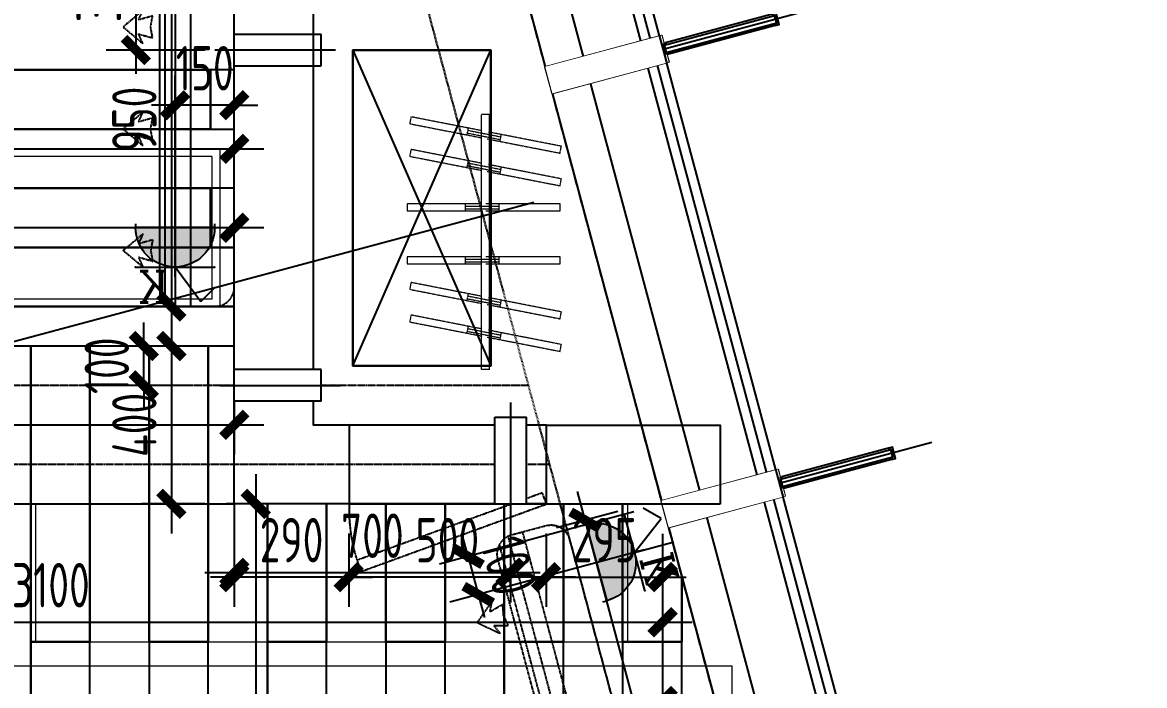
# Model space of a CAD drawing. Header units: millimetres. Extents: x 101598 to 258742, y -131098 to 15111.
# Drawn here: x 249569 to 252412, y -91891 to -90210 of the extents above; entities that cross this region are included whole.
import ezdxf
from ezdxf.enums import TextEntityAlignment as Align
from ezdxf.xclip import XClip

# ---------------------------------------------------------------- set-up
doc = ezdxf.new("R2010")
doc.units = ezdxf.units.MM
doc.header["$LTSCALE"] = 10
doc.header["$XCLIPFRAME"] = 2
doc.set_wipeout_variables(frame=1)
doc.linetypes.add('DASH', pattern=[0.35, 0.25, -0.1])
doc.linetypes.add('HIDDEN2', pattern=[0.1875, 0.125, -0.0625])
doc.layers.get('DEFPOINTS').update_dxf_attribs({"color": 251})
for name, color, linetype in [('C天-AC', 1, 'Continuous'), ('Z-C天-AC(分体)', 1, 'HIDDEN2'), ('Z-C天-CEIL', 1, 'Continuous'), ('Z-C天-LITEDIM', 1, 'Continuous'), ('Z-E平-EQUIP-动力', 3, 'Continuous'), ('Z-E平-EQUIP-动力DIM', 1, 'Continuous'), ('Z-E平-EQUIP-照明', 3, 'Continuous'), ('Z-F平-FLOOR1', 8, 'Continuous'), ('Z-F平-FLOOR2-HATCH', 8, 'Continuous'), ('Z-P平-DOOR1', 2, 'Continuous'), ('Z-P平-WALL1', 5, 'Continuous'), ('Z-P平-WALL2', 2, 'Continuous'), ('Z-P平-WALLDIM', 1, 'Continuous'), ('Z-建筑-门窗', 1, 'Continuous'), ('Z-梁图', 2, 'Continuous'), ('Z-空调孔', 4, 'Continuous'), ('玻璃', 30, 'Continuous'), ('立剖面看线', 123, 'Continuous')]:
    doc.layers.add(name, color=color, linetype=linetype)
doc.layers.add('DIM_MODI', color=6, linetype='Continuous', plot=False)
doc.layers.add('P平-FURN1', color=3, linetype='HIDDEN2', lineweight=0)
doc.layers.add('Z-P平-FURN1', color=3, linetype='HIDDEN2', lineweight=0)
doc.styles.add('_TCH_LABEL', font='COMPLEX', dxfattribs={"bigfont": 'GBCBIG'})
doc.styles.add('MD(DimT)', font='ARCHS.SHX', dxfattribs={"width": 0.8, "bigfont": 'hza.shx'})
doc.dimstyles.new('MD-DIM_75', dxfattribs={"dimscale": 75, "dimtxt": 1.5, "dimasz": 0.8, "dimexe": 1, "dimexo": 1, "dimgap": 0.5, "dimtad": 1, "dimdec": 0, "dimzin": 0, "dimdsep": 46, "dimtxsty": 'MD(DimT)', "dimblk": 'ARCHTICK', "dimcen": 0.09, "dimdle": 1, "dimclrd": 1, "dimclre": 1, "dimclrt": 2, "dimadec": 0, "dimazin": 0, "dimtfac": 1, "dimtdec": 0, "dimtix": 1, "dimtmove": 2, "dimatfit": 3, "dimldrblk": 'ARCHTICK', "dimfxl": 8, "dimfxlon": 1, "dimtolj": 1, "dimtzin": 0, "dimarcsym": 0})

# ---------------------------------------------------------------- blocks, each defined once
blk = doc.blocks.new('fgwetq')
at = {"layer": 'Z-P平-FURN1', "color": 8}
for p, q in [((283322.9, -114684.6, 0), (283302.9, -114684.6, 0)), ((283302.9, -115331.1, 0), (283302.9, -114684.6, 0)), ((283322.9, -115331.1, 0), (283322.9, -114684.6, 0)), ((283266, -114736.2, 0), (283269.4, -114718.8, 0)), ((283268.2, -114724.6, 0), (283351.8, -114741, 0)), ((283266.9, -114731.5, 0), (283350.5, -114747.9, 0)), ((283349.5, -114752.6, 0), (283352.9, -114735.2, 0)), ((283266, -114818.8, 0), (283269.4, -114801.4, 0)), ((283266.9, -114814.1, 0), (283350.5, -114830.5, 0)), ((283268.2, -114807.2, 0), (283351.8, -114823.6, 0)), ((283349.5, -114835.2, 0), (283352.9, -114817.8, 0)), ((283262.2, -114928.5, 0), (283262.2, -114910.7, 0)), ((283262.2, -114916.7, 0), (283347.4, -114916.7, 0)), ((283262.2, -114923.7, 0), (283347.4, -114923.7, 0)), ((283347.4, -114928.5, 0), (283347.4, -114910.7, 0)), ((283262.2, -115063.1, 0), (283262.2, -115045.3, 0)), ((283262.2, -115051.2, 0), (283347.4, -115051.2, 0)), ((283262.2, -115058.2, 0), (283347.4, -115058.2, 0)), ((283347.4, -115063.1, 0), (283347.4, -115045.3, 0)), ((283266, -115156, 0), (283269.4, -115138.6, 0)), ((283266.9, -115151.3, 0), (283350.4, -115167.7, 0)), ((283268.2, -115144.4, 0), (283351.8, -115160.8, 0)), ((283349.5, -115172.4, 0), (283352.9, -115155, 0)), ((283266, -115238.6, 0), (283269.4, -115221.2, 0)), ((283266.9, -115233.9, 0), (283350.4, -115250.3, 0)), ((283268.2, -115227, 0), (283351.8, -115243.4, 0)), ((283349.5, -115255, 0), (283352.9, -115237.6, 0)), ((283322.9, -115331.1, 0), (283302.9, -115331.1, 0))]:
    blk.add_line(p, q, dxfattribs=at)
at = {"layer": 'Z-P平-FURN1', "color": 8, "elevation": 0}
for points in [[(283302.9, -114725.4), (283124, -114690.3), (283120.6, -114707.7), (283302.9, -114743.4)], [(283316.6, -114746.1), (283501.5, -114782.3), (283504.9, -114764.9), (283320, -114728.7)], [(283302.3, -114807.9), (283124, -114772.9), (283120.6, -114790.3), (283302.9, -114826)], [(283316.6, -114828.7), (283501.5, -114864.9), (283504.9, -114847.5), (283320, -114811.3)], [(283302.9, -114910.7), (283114.1, -114910.7), (283114.1, -114928.5), (283302.9, -114928.5)], [(283313.8, -114928.5), (283502.3, -114928.5), (283502.3, -114910.7), (283313.8, -114910.7)], [(283302.9, -115045.3), (283114.1, -115045.3), (283114.1, -115063.1), (283302.9, -115063.1)], [(283313.8, -115063.1), (283502.3, -115063.1), (283502.3, -115045.3), (283313.8, -115045.3)], [(283302.3, -115145.1), (283124, -115110.1), (283120.6, -115127.5), (283302.9, -115163.2)], [(283316.6, -115165.9), (283501.5, -115202.1), (283504.9, -115184.7), (283320, -115148.5)], [(283302.3, -115227.7), (283124, -115192.7), (283120.6, -115210.1), (283302.9, -115245.8)], [(283316.6, -115248.5), (283501.5, -115284.7), (283504.9, -115267.3), (283320, -115231.1)]]:
    blk.add_lwpolyline(points, dxfattribs=at)
blk = doc.blocks.new('TYRTYRE')
at = {"layer": 'Z-梁图', "linetype": 'DASH'}
for p, q in [((268128.2, -94488.9), (266547.3, -88588.9)), ((268387, -94488.9), (266806.1, -88588.9)), ((267324.3, -91488.9), (259715.1, -91488.9)), ((267377.9, -91688.9), (259768.6, -91688.9))]:
    blk.add_line(p, q, dxfattribs=at)
blk = doc.blocks.new('TYRYE')
at = {"layer": 'DEFPOINTS'}
blk.add_line((265180.9, -91602.1), (267337.9, -91024.1), dxfattribs=at)
blk = doc.blocks.new('_ArchTick')
at = {"color": 0, "linetype": 'ByBlock', "const_width": 0.4}
blk.add_lwpolyline([(-0.5, -0.5), (0.5, 0.5)], dxfattribs=at)
blk = doc.blocks.new('*D196')
at = {"layer": 'DEFPOINTS', "color": 0, "transparency": 16777216}
for p in [(250105.5, -90730.1), (247970.5, -90930.1), (250105.5, -90930.1)]:
    blk.add_point(p, dxfattribs=at)
at = {"layer": 'Z-P平-WALLDIM', "color": 1, "lineweight": -2, "transparency": 16777216}
for p, q in [((247970.5, -90855.1), (247970.5, -90655.1)), ((250105.5, -90855.1), (250105.5, -90655.1)), ((247895.5, -90730.1), (250180.5, -90730.1))]:
    blk.add_line(p, q, dxfattribs=at)
at = {"layer": 'Z-P平-WALLDIM', "color": 1, "lineweight": -2, "transparency": 16777216, "xscale": 60, "yscale": 60, "zscale": 60, "rotation": 180}
blk.add_blockref('_ArchTick', (247970.5, -90730.1), dxfattribs=at)
at = {"layer": 'Z-P平-WALLDIM', "color": 1, "lineweight": -2, "transparency": 16777216, "xscale": 60, "yscale": 60, "zscale": 60}
blk.add_blockref('_ArchTick', (250105.5, -90730.1), dxfattribs=at)
at = {"layer": 'Z-P平-WALLDIM', "color": 2, "transparency": 16777216, "insert": (249038, -90636.3), "char_height": 112.5, "attachment_point": 5, "style": 'MD(DimT)'}
blk.add_mtext('\\A1;2135', dxfattribs=at)
blk = doc.blocks.new('*D197')
at = {"layer": 'DEFPOINTS', "color": 0, "transparency": 16777216}
for p in [(250105.5, -90530.1), (243215.2, -90730.1), (250105.5, -90705.1)]:
    blk.add_point(p, dxfattribs=at)
at = {"layer": 'Z-P平-WALLDIM', "color": 1, "lineweight": -2, "transparency": 16777216}
for p, q in [((243215.2, -90655.1), (243215.2, -90455.1)), ((250105.5, -90630.1), (250105.5, -90455.1)), ((243140.2, -90530.1), (250180.5, -90530.1))]:
    blk.add_line(p, q, dxfattribs=at)
at = {"layer": 'Z-P平-WALLDIM', "color": 1, "lineweight": -2, "transparency": 16777216, "xscale": 60, "yscale": 60, "zscale": 60, "rotation": 180}
blk.add_blockref('_ArchTick', (243215.2, -90530.1), dxfattribs=at)
at = {"layer": 'Z-P平-WALLDIM', "color": 1, "lineweight": -2, "transparency": 16777216, "xscale": 60, "yscale": 60, "zscale": 60}
blk.add_blockref('_ArchTick', (250105.5, -90530.1), dxfattribs=at)
at = {"layer": 'Z-P平-WALLDIM', "color": 2, "transparency": 16777216, "insert": (246660.4, -90436.3), "char_height": 112.5, "attachment_point": 5, "style": 'MD(DimT)'}
blk.add_mtext('\\A1;6890', dxfattribs=at)
blk = doc.blocks.new('*D207')
at = {"layer": 'DEFPOINTS', "color": 0, "transparency": 16777216}
for p in [(248090.5, -91530.1), (251190.6, -91530.1), (251190.6, -91730.1)]:
    blk.add_point(p, dxfattribs=at)
at = {"layer": 'Z-P平-WALLDIM', "color": 1, "lineweight": -2, "transparency": 16777216}
for p, q in [((248090.5, -91605.1), (248090.5, -91805.1)), ((251190.6, -91605.1), (251190.6, -91805.1)), ((248015.5, -91730.1), (251265.6, -91730.1))]:
    blk.add_line(p, q, dxfattribs=at)
at = {"layer": 'Z-P平-WALLDIM', "color": 1, "lineweight": -2, "transparency": 16777216, "xscale": 60, "yscale": 60, "zscale": 60, "rotation": 180}
blk.add_blockref('_ArchTick', (248090.5, -91730.1), dxfattribs=at)
at = {"layer": 'Z-P平-WALLDIM', "color": 1, "lineweight": -2, "transparency": 16777216, "xscale": 60, "yscale": 60, "zscale": 60}
blk.add_blockref('_ArchTick', (251190.6, -91730.1), dxfattribs=at)
at = {"layer": 'Z-P平-WALLDIM', "color": 2, "transparency": 16777216, "insert": (249640.5, -91636.3), "char_height": 112.5, "attachment_point": 5, "style": 'MD(DimT)'}
blk.add_mtext('\\A1;3100', dxfattribs=at)
blk = doc.blocks.new('*D208')
at = {"layer": 'DEFPOINTS', "color": 0, "transparency": 16777216}
for p in [(244045.9, -91730.1), (251190.6, -91730.1), (251190.6, -91930.1)]:
    blk.add_point(p, dxfattribs=at)
at = {"layer": 'Z-P平-WALLDIM', "color": 1, "lineweight": -2, "transparency": 16777216}
for p, q in [((244045.9, -91805.1), (244045.9, -92005.1)), ((251190.6, -91805.1), (251190.6, -92005.1)), ((243970.9, -91930.1), (251265.6, -91930.1))]:
    blk.add_line(p, q, dxfattribs=at)
at = {"layer": 'Z-P平-WALLDIM', "color": 1, "lineweight": -2, "transparency": 16777216, "xscale": 60, "yscale": 60, "zscale": 60, "rotation": 180}
blk.add_blockref('_ArchTick', (244045.9, -91930.1), dxfattribs=at)
at = {"layer": 'Z-P平-WALLDIM', "color": 1, "lineweight": -2, "transparency": 16777216, "xscale": 60, "yscale": 60, "zscale": 60}
blk.add_blockref('_ArchTick', (251190.6, -91930.1), dxfattribs=at)
at = {"layer": 'Z-P平-WALLDIM', "color": 2, "transparency": 16777216, "insert": (247618.2, -91836.3), "char_height": 112.5, "attachment_point": 5, "style": 'MD(DimT)'}
blk.add_mtext('\\A1;7145', dxfattribs=at)
blk = doc.blocks.new('*D232')
at = {"layer": 'DEFPOINTS', "color": 0, "transparency": 16777216}
for p in [(251150.1, -91429.8), (250994.5, -91471.5), (251913.9, -94129.1)]:
    blk.add_point(p, dxfattribs=at)
at = {"layer": 'Z-P平-WALLDIM', "color": 1, "lineweight": -2, "transparency": 16777216}
for p, q in [((251739.8, -94253.3), (250975, -91399.1)), ((251077.7, -91449.2), (250922, -91490.9)), ((251841.4, -94148.5), (251648, -94200.3))]:
    blk.add_line(p, q, dxfattribs=at)
at = {"layer": 'Z-P平-WALLDIM', "color": 1, "lineweight": -2, "transparency": 16777216, "xscale": 60, "yscale": 60, "zscale": 60}
for p, rotation in [((250994.5, -91471.5), 104.999990338686), ((251720.4, -94180.9), 284.999990338686)]:
    blk.add_blockref('_ArchTick', p, dxfattribs=dict(at, rotation=rotation))
at = {"layer": 'Z-P平-WALLDIM', "color": 2, "transparency": 16777216, "insert": (251448, -92801.9), "char_height": 112.5, "attachment_point": 5, "rotation": 285, "style": 'MD(DimT)'}
blk.add_mtext('\\A1;2805', dxfattribs=at)
blk = doc.blocks.new('*D252')
at = {"layer": 'DEFPOINTS', "color": 0, "transparency": 16777216}
for p in [(250359.8, -91430.2), (250159.9, -92760.1), (250359.9, -92760.1)]:
    blk.add_point(p, dxfattribs=at)
at = {"layer": 'Z-C天-LITEDIM', "color": 1, "lineweight": -2, "transparency": 16777216}
for p, q in [((250159.9, -91355.2), (250159.9, -92835.1)), ((250284.8, -91430.2), (250084.9, -91430.2)), ((250284.9, -92760.1), (250084.9, -92760.1))]:
    blk.add_line(p, q, dxfattribs=at)
at = {"layer": 'Z-C天-LITEDIM', "color": 1, "lineweight": -2, "transparency": 16777216, "xscale": 60, "yscale": 60, "zscale": 60}
for p, rotation in [((250159.9, -91430.2), 90), ((250159.9, -92760.1), 270)]:
    blk.add_blockref('_ArchTick', p, dxfattribs=dict(at, rotation=rotation))
at = {"layer": 'Z-C天-LITEDIM', "color": 2, "transparency": 16777216, "insert": (250066.1, -92095.2), "char_height": 112.5, "attachment_point": 5, "rotation": 90, "style": 'MD(DimT)'}
blk.add_mtext('\\A1;1330', dxfattribs=at)
blk = doc.blocks.new('ef')
at = {"layer": 'DIM_MODI', "color": 1}
blk.add_line((15, -400), (15, 300), dxfattribs=at)
at = {"layer": '玻璃'}
blk.add_lwpolyline([(5, -5), (25, -5), (25, -295), (5, -295)], close=True, dxfattribs=at)
at = {"layer": '立剖面看线'}
for p, q in [((0, -290), (0, -10)), ((30, -290), (30, -10))]:
    blk.add_line(p, q, dxfattribs=at)
for points in [[(0, -5), (-20, -5), (-20, 300), (50, 300), (50, -5), (30, -5), (30, 0), (0, 0), (0, -5), (0, -5)], [(0, 0), (30, 0), (30, -10)], [(0, -10), (0, 0)], [(30, -10), (25, -10), (25, -5), (5, -5), (5, -10), (0, -10)], [(5, -290), (5, -295), (25, -295), (25, -290)]]:
    blk.add_lwpolyline(points, dxfattribs=at)
blk.add_polyline3d([(5, -290, 0), (0, -290, 0), (0, -300, 0), (30, -300, 0), (30, -290, 0), (25, -290, 0)], dxfattribs=at)
blk.add_wipeout([(50, -5), (30, -5), (30, 0), (0, 0), (0, -5), (-20, -5), (-20, 300), (50, 300)]).dxf.layer = '立剖面看线'
blk = doc.blocks.new('床1500')
at = {"layer": 'P平-FURN1'}
h = blk.add_hatch(dxfattribs=at)
h.set_pattern_fill('AR-SAND', color=8, scale=2, style=0)
h.set_pattern_definition([(37.5, (153836.79, 121429.04), (-3.200063, 97.882647), [0, -77.216, 0, -86.36, 0, -82.55]), (7.5, (153836.79, 121429.04), (89.90466, 143.36502), [0, -41.656, 0, -69.596, 0, -26.67]), (327.5, (153774.31, 121429.04), (158.198474, 0.287437), [0, -25.4, 0, -91.44, 0, -119.38]), (317.5, (153774.31, 121429.04), (152.71129, 44.58586), [0, -12.7, 0, -59.944, 0, -68.58])])
h.paths.add_polyline_path([(913, -1565.2), (750, -1565.2), (750, -2000), (-750, -2000), (-750, -1565.2), (-913, -1565.2), (-913, -2369.7), (913, -2369.7)], flags=17)
at = {"linetype": 'HIDDEN2'}
for p, q in [((750, 0), (-750, 0)), ((750, -80), (-750, -80)), ((-750, -2000), (750, -2000))]:
    blk.add_line(p, q, dxfattribs=at)
at = {"color": 8, "linetype": 'HIDDEN2'}
for p, q in [((-1012, -400.2), (-1012, -49.8)), ((1012, -400.2), (1012, -49.8)), ((-1209.4, -225), (-814.6, -225)), ((1209.4, -225), (814.6, -225)), ((-456.8, -480), (-750, -480)), ((750, -480), (421.3, -480)), ((-478.3, -510), (-750, -510)), ((750, -510), (451, -510))]:
    blk.add_line(p, q, dxfattribs=at)
at = {"linetype": 'HIDDEN2'}
for points in [[(-787, 0), (-1237, 0), (-1237, -450), (-787, -450)], [(-750, -2000), (-750, 0), (750, 0), (750, -2000)], [(787, 0), (1237, 0), (1237, -450), (787, -450)]]:
    blk.add_lwpolyline(points, close=True, dxfattribs=at)
at = {"color": 8, "linetype": 'HIDDEN2'}
for points in [[(-1135.2, -29.8), (-1185.2, -29.8, 0.414214), (-1207.2, -51.8), (-1207.2, -101.8)], [(-888.8, -29.8), (-838.8, -29.8, -0.414214), (-816.8, -51.8), (-816.8, -101.8)], [(888.8, -29.8), (838.8, -29.8, 0.414214), (816.8, -51.8), (816.8, -101.8)], [(1135.2, -29.8), (1185.2, -29.8, -0.414214), (1207.2, -51.8), (1207.2, -101.8)], [(-1135.2, -420.2), (-1185.2, -420.2, -0.414214), (-1207.2, -398.2), (-1207.2, -348.2)], [(-888.8, -420.2), (-838.8, -420.2, 0.414214), (-816.8, -398.2), (-816.8, -348.2)], [(888.8, -420.2), (838.8, -420.2, -0.414214), (816.8, -398.2), (816.8, -348.2)], [(1135.2, -420.2), (1185.2, -420.2, 0.414214), (1207.2, -398.2), (1207.2, -348.2)], [(-720, -690), (-720, -590, -0.414214), (-670, -540), (-605.9, -540)], [(720, -690), (720, -590, 0.414214), (670, -540), (607.2, -540)], [(-720, -1820), (-720, -1920, 0.414214), (-670, -1970), (-570, -1970)], [(720, -1820), (720, -1920, -0.414214), (670, -1970), (495, -1970)]]:
    blk.add_lwpolyline(points, format="xyb", dxfattribs=at)
for centre, radius in [((-1012, -225), 142), ((1012, -225), 142), ((-1012, -225), 106.5), ((1012, -225), 106.5)]:
    blk.add_circle(centre, radius, dxfattribs=at)
for centre, radius, start, end in [((-111.8, -663.6), 371.4, 118.5356, 143.8686), ((-576.6, -783.6), 530.8, 44.9432, 57.2264), ((69.2, -663.6), 371.4, 118.5356, 143.8686), ((-395.5, -783.6), 530.8, 44.4405, 57.2264), ((256.6, -663.6), 371.4, 118.5356, 143.8686), ((-208.1, -783.6), 530.8, 44.4405, 57.2264), ((444, -663.6), 371.4, 118.5356, 143.8686), ((-20.7, -783.6), 530.8, 28.612, 57.2264), ((-332.3, -592), 167.4, 115.9787, 152.688), ((-151.3, -592), 167.4, 115.9787, 152.688), ((36.1, -592), 167.4, 115.9787, 152.688), ((223.5, -592), 167.4, 115.9787, 152.688), ((175.4, -753.5), 367.8, 38.0968, 55.1579), ((326.2, 275.6), 1130, 224.4072, 230.7214), ((-130, -379.3), 344.3, 204.8445, 230.3975), ((507.3, 275.6), 1130, 224.4072, 230.7214), ((51, -379.3), 344.3, 204.8445, 230.3975), ((694.7, 275.6), 1130, 224.4072, 230.7214), ((238.4, -379.3), 344.3, 204.8445, 230.3975), ((882.1, 275.6), 1130, 224.4072, 230.7214), ((425.8, -379.3), 344.3, 204.8445, 230.3975), ((173.5, -367.8), 331.9, 295.4078, 331.4124), ((-46.8, -435.8), 367.8, 212.0488, 231.7265), ((-716.2, -189.4), 693.8, 309.5298, 320.305), ((-382.4, -367.8), 331.9, 295.4078, 307.0341), ((134.3, -435.8), 367.8, 212.0488, 231.7265), ((-535.1, -189.4), 693.8, 309.5298, 320.2796), ((-201.3, -367.8), 331.9, 295.4078, 307.8474), ((321.7, -435.8), 367.8, 212.0488, 231.7265), ((-347.7, -189.4), 693.8, 309.5298, 320.8895), ((509.1, -435.8), 367.8, 212.0488, 231.7265), ((-160.3, -189.4), 693.8, 309.5298, 320.8895)]:
    blk.add_arc(centre, radius, start, end, dxfattribs=at)
at = {"layer": 'P平-FURN1', "color": 8, "linetype": 'HIDDEN2'}
for points in [[(-750, -1465.2), (-1013, -1465.2), (-1013, -2469.7), (1013, -2469.7), (1013, -1465.2), (750, -1465.2)], [(-750, -1565.2), (-913, -1565.2), (-913, -2369.7), (913, -2369.7), (913, -1565.2), (750, -1565.2)]]:
    blk.add_lwpolyline(points, dxfattribs=at)
blk = doc.blocks.new('空调26平面')
at = {"color": 8, "linetype": 'HIDDEN2'}
for p, q in [((0, 170.5), (900.3, 170.5)), ((3.6, 132.2), (896.6, 132.2)), ((15.7, 105.5), (884.6, 105.5))]:
    blk.add_line(p, q, dxfattribs=at)
at = {"linetype": 'HIDDEN2'}
blk.add_lwpolyline([(0, 231.9), (0, 141.9, 0.414214), (50, 91.9), (850.3, 91.9, 0.414214), (900.3, 141.9), (900.3, 231.9, 0.414214), (850.3, 281.9), (50, 281.9, 0.414214)], format="xyb", close=True, dxfattribs=at)
at = {"color": 8, "linetype": 'HIDDEN2'}
for points in [[(163.8, 75), (173.8, 39.2), (149.4, 50.2), (191.6, 0), (233.7, 50.2), (209.3, 39.2), (219.3, 75), (191.6, 69.9)], [(422.4, 75), (432.4, 39.2), (408, 50.2), (450.1, 0), (492.3, 50.2), (467.9, 39.2), (477.9, 75), (450.1, 69.9)], [(785.9, 75), (775.9, 39.2), (800.3, 50.2), (758.2, 0), (716, 50.2), (740.4, 39.2), (730.4, 75), (758.2, 69.9)]]:
    blk.add_lwpolyline(points, close=True, dxfattribs=at)
blk = doc.blocks.new('*U269')
at = {"layer": 'C天-AC', "color": 8}
blk.add_blockref('空调26平面', (0, 0), dxfattribs=at)
blk = doc.blocks.new('*D303')
at = {"layer": 'DEFPOINTS', "color": 0, "transparency": 16777216}
for p in [(248090.5, -91030.1), (250105.5, -91030.1), (250105.5, -91229.9)]:
    blk.add_point(p, dxfattribs=at)
at = {"layer": 'Z-P平-WALLDIM', "color": 1, "lineweight": -2, "transparency": 16777216}
for p, q in [((248090.5, -91105.1), (248090.5, -91304.9)), ((250105.5, -91105.1), (250105.5, -91304.9)), ((248015.5, -91229.9), (250180.5, -91229.9))]:
    blk.add_line(p, q, dxfattribs=at)
at = {"layer": 'Z-P平-WALLDIM', "color": 1, "lineweight": -2, "transparency": 16777216, "xscale": 60, "yscale": 60, "zscale": 60, "rotation": 180}
blk.add_blockref('_ArchTick', (248090.5, -91229.9), dxfattribs=at)
at = {"layer": 'Z-P平-WALLDIM', "color": 1, "lineweight": -2, "transparency": 16777216, "xscale": 60, "yscale": 60, "zscale": 60}
blk.add_blockref('_ArchTick', (250105.5, -91229.9), dxfattribs=at)
at = {"layer": 'Z-P平-WALLDIM', "color": 2, "transparency": 16777216, "insert": (249098, -91136.2), "char_height": 112.5, "attachment_point": 5, "style": 'MD(DimT)'}
blk.add_mtext('\\A1;2015', dxfattribs=at)
blk = doc.blocks.new('*D304')
at = {"layer": 'DEFPOINTS', "color": 0, "transparency": 16777216}
for p in [(250895.4, -91430.1), (251190.6, -91430.8), (251190.6, -91615.9)]:
    blk.add_point(p, dxfattribs=at)
at = {"layer": 'Z-P平-WALLDIM', "color": 1, "lineweight": -2, "transparency": 16777216}
for p, q in [((250895.4, -91505.1), (250895.4, -91690.9)), ((251190.6, -91505.8), (251190.6, -91690.9)), ((250895.4, -91615.9), (250835.4, -91615.9)), ((250895.4, -91615.9), (251190.6, -91615.9)), ((251190.6, -91615.9), (251250.6, -91615.9))]:
    blk.add_line(p, q, dxfattribs=at)
at = {"layer": 'Z-P平-WALLDIM', "color": 1, "lineweight": -2, "transparency": 16777216, "xscale": 60, "yscale": 60, "zscale": 60}
blk.add_blockref('_ArchTick', (250895.4, -91615.9), dxfattribs=at)
at = {"layer": 'Z-P平-WALLDIM', "color": 1, "lineweight": -2, "transparency": 16777216, "xscale": 60, "yscale": 60, "zscale": 60, "rotation": 180}
blk.add_blockref('_ArchTick', (251190.6, -91615.9), dxfattribs=at)
at = {"layer": 'Z-P平-WALLDIM', "color": 2, "transparency": 16777216, "insert": (251043, -91522.1), "char_height": 112.5, "attachment_point": 5, "style": 'MD(DimT)'}
blk.add_mtext('\\A1;295', dxfattribs=at)
blk = doc.blocks.new('*D305')
at = {"layer": 'DEFPOINTS', "color": 0, "transparency": 16777216}
for p in [(250105.5, -91030.1), (249945.9, -91430.1), (250105.5, -91430.1)]:
    blk.add_point(p, dxfattribs=at)
at = {"layer": 'Z-P平-WALLDIM', "color": 1, "lineweight": -2, "transparency": 16777216}
for p, q in [((249945.9, -90955.1), (249945.9, -91505.1)), ((250030.5, -91030.1), (249870.9, -91030.1)), ((250030.5, -91430.1), (249870.9, -91430.1))]:
    blk.add_line(p, q, dxfattribs=at)
at = {"layer": 'Z-P平-WALLDIM', "color": 1, "lineweight": -2, "transparency": 16777216, "xscale": 60, "yscale": 60, "zscale": 60}
for p, rotation in [((249945.9, -91030.1), 90), ((249945.9, -91430.1), 270)]:
    blk.add_blockref('_ArchTick', p, dxfattribs=dict(at, rotation=rotation))
at = {"layer": 'Z-P平-WALLDIM', "color": 2, "transparency": 16777216, "insert": (249852.2, -91230.1), "char_height": 112.5, "attachment_point": 5, "rotation": 90, "style": 'MD(DimT)'}
blk.add_mtext('\\A1;400', dxfattribs=at)
blk = doc.blocks.new('*D307')
at = {"layer": 'DEFPOINTS', "color": 0, "transparency": 16777216}
for p in [(250105.5, -89980.1), (249945.9, -90930.1), (250105.5, -90930.1)]:
    blk.add_point(p, dxfattribs=at)
at = {"layer": 'Z-P平-WALLDIM', "color": 1, "lineweight": -2, "transparency": 16777216}
for p, q in [((249945.9, -89905.1), (249945.9, -91005.1)), ((250030.5, -89980.1), (249870.9, -89980.1)), ((250030.5, -90930.1), (249870.9, -90930.1))]:
    blk.add_line(p, q, dxfattribs=at)
at = {"layer": 'Z-P平-WALLDIM', "color": 1, "lineweight": -2, "transparency": 16777216, "xscale": 60, "yscale": 60, "zscale": 60}
for p, rotation in [((249945.9, -89980.1), 90), ((249945.9, -90930.1), 270)]:
    blk.add_blockref('_ArchTick', p, dxfattribs=dict(at, rotation=rotation))
at = {"layer": 'Z-P平-WALLDIM', "color": 2, "transparency": 16777216, "insert": (249852.2, -90455.1), "char_height": 112.5, "attachment_point": 5, "rotation": 90, "style": 'MD(DimT)'}
blk.add_mtext('\\A1;950', dxfattribs=at)
blk = doc.blocks.new('空调孔')
blk.add_wipeout([(-116.3, 39.7), (-116.3, -40.3), (103.7, -40.3), (103.7, 39.7)])
for p, q in [((103.7, 39.7), (-116.3, 39.7)), ((-116.3, 39.7), (-116.3, -40.3)), ((103.7, 39.7), (103.7, -40.3)), ((103.7, -40.3), (-116.3, -40.3))]:
    blk.add_line(p, q)
at = {"color": 1}
blk.add_line((-153.1, 0), (153.1, 0), dxfattribs=at)
blk = doc.blocks.new('*D314')
at = {"layer": 'DEFPOINTS', "color": 0, "transparency": 16777216}
for p in [(250105.5, -89980.1), (249856, -90280.1), (250105.5, -90280.1)]:
    blk.add_point(p, dxfattribs=at)
at = {"layer": 'Z-梁图', "color": 1, "lineweight": -2, "transparency": 16777216}
for p, q in [((249856, -89980.1), (249856, -89920.1)), ((250030.5, -89980.1), (249781, -89980.1)), ((249856, -89980.1), (249856, -90280.1)), ((250030.5, -90280.1), (249781, -90280.1)), ((249856, -90280.1), (249856, -90340.1))]:
    blk.add_line(p, q, dxfattribs=at)
at = {"layer": 'Z-梁图', "color": 1, "lineweight": -2, "transparency": 16777216, "xscale": 60, "yscale": 60, "zscale": 60}
for p, rotation in [((249856, -89980.1), 270), ((249856, -90280.1), 90)]:
    blk.add_blockref('_ArchTick', p, dxfattribs=dict(at, rotation=rotation))
at = {"layer": 'Z-梁图', "color": 2, "transparency": 16777216, "insert": (249762.2, -90130.1), "char_height": 112.5, "attachment_point": 5, "rotation": 90, "style": 'MD(DimT)'}
blk.add_mtext('\\A1;300', dxfattribs=at)
blk = doc.blocks.new('dfgfdffrgfdh')
for p, q in [((-1.333, 0.133), (-1.333, 0)), ((-1.333, 0), (1.333, 0)), ((1.333, 0.133), (1.333, 0)), ((1.333, -1.333), (-1.333, -1.333)), ((-0.005, -1.327), (-0.875, -2.491)), ((0, -1.333), (0, -2.667)), ((-0.875, -2.491), (-1.366, -2))]:
    blk.add_line(p, q)
blk.add_arc((0, 0), 1.333, 180, 0)
for points in [[(1.155, -0.667), (-1.155, -0.667), (1.333, 0), (-1.333, 0)], [(0.667, -1.155), (-0.667, -1.155), (1.155, -0.667), (-1.155, -0.667)], [(0, -1.333), (0, -1.333), (0.667, -1.155), (-0.667, -1.155)]]:
    blk.add_solid(points)
at = {"layer": 'Z-E平-EQUIP-照明'}
for p in [(-1.333, -1.333), (1.333, -1.333), (0, -2.667)]:
    blk.add_point(p, dxfattribs=at)
at = {"layer": 'Z-E平-EQUIP-照明', "style": '_TCH_LABEL', "flags": 8}
blk.add_attdef('$TEXT$', text='', height=1.067, dxfattribs=at).set_placement((0.726, -2), align=Align.MIDDLE_CENTER)
at = {"layer": 'Z-E平-EQUIP-照明', "style": '_TCH_LABEL', "flags": 9}
blk.add_attdef('A', (0, -2.667), '', height=0.0000533, dxfattribs=at)
blk = doc.blocks.new('*U320')
at = {"layer": 'Z-E平-EQUIP-动力'}
ref = blk.add_blockref('dfgfdffrgfdh', (3837.457, 803.313), dxfattribs=at)
ref.add_attrib('$TEXT$', 'K', dxfattribs={"color": 2, "height": 1.067, "style": '_TCH_LABEL'}).set_placement((3838.183, 801.313), align=Align.MIDDLE_CENTER)
blk = doc.blocks.new('*D321')
at = {"layer": 'DEFPOINTS', "color": 0, "transparency": 16777216}
for p in [(249955.5, -90419.8), (249955.5, -90930.1), (250105.5, -90930.1)]:
    blk.add_point(p, dxfattribs=at)
at = {"layer": 'Z-E平-EQUIP-动力DIM', "color": 1, "lineweight": -2, "transparency": 16777216}
for p, q in [((249955.5, -90855.1), (249955.5, -90344.8)), ((250105.5, -90855.1), (250105.5, -90344.8)), ((249955.5, -90419.8), (249895.5, -90419.8)), ((250105.5, -90419.8), (249955.5, -90419.8)), ((250105.5, -90419.8), (250165.5, -90419.8))]:
    blk.add_line(p, q, dxfattribs=at)
at = {"layer": 'Z-E平-EQUIP-动力DIM', "color": 1, "lineweight": -2, "transparency": 16777216, "xscale": 60, "yscale": 60, "zscale": 60}
blk.add_blockref('_ArchTick', (249955.5, -90419.8), dxfattribs=at)
at = {"layer": 'Z-E平-EQUIP-动力DIM', "color": 1, "lineweight": -2, "transparency": 16777216, "xscale": 60, "yscale": 60, "zscale": 60, "rotation": 180}
blk.add_blockref('_ArchTick', (250105.5, -90419.8), dxfattribs=at)
at = {"layer": 'Z-E平-EQUIP-动力DIM', "color": 2, "transparency": 16777216, "insert": (250030.5, -90326), "char_height": 112.5, "attachment_point": 5, "style": 'MD(DimT)'}
blk.add_mtext('\\A1;150', dxfattribs=at)
blk = doc.blocks.new('*D322')
at = {"layer": 'DEFPOINTS', "color": 0, "transparency": 16777216}
for p in [(251190.6, -91430.8), (251216.5, -91527.4), (250723.6, -91659.8)]:
    blk.add_point(p, dxfattribs=at)
at = {"layer": 'Z-E平-EQUIP-动力DIM', "color": 1, "lineweight": -2, "transparency": 16777216}
for p, q in [((251118.1, -91450.3), (250625.3, -91582.7)), ((250697.7, -91563.3), (250682.1, -91505.3)), ((251144.1, -91546.9), (250651.2, -91679.3)), ((250697.7, -91563.3), (250723.6, -91659.8)), ((250723.6, -91659.8), (250739.2, -91717.8))]:
    blk.add_line(p, q, dxfattribs=at)
at = {"layer": 'Z-E平-EQUIP-动力DIM', "color": 1, "lineweight": -2, "transparency": 16777216, "xscale": 60, "yscale": 60, "zscale": 60}
for p, rotation in [((250697.7, -91563.3), 285.0369071896194), ((250723.6, -91659.8), 105.0369071896194)]:
    blk.add_blockref('_ArchTick', p, dxfattribs=dict(at, rotation=rotation))
at = {"layer": 'Z-E平-EQUIP-动力DIM', "color": 2, "transparency": 16777216, "insert": (250801.2, -91587.2), "char_height": 112.5, "attachment_point": 5, "rotation": 285.0369, "style": 'MD(DimT)'}
blk.add_mtext('\\A1;100', dxfattribs=at)
blk = doc.blocks.new('A$C076F60D2')
at = {"color": 8}
blk.add_line((600, -150), (600, 0), dxfattribs=at)
for points in [[(0, -900), (150, -900), (150, 0), (0, 0)], [(300, -900), (450, -900), (450, 0), (300, 0)]]:
    blk.add_lwpolyline(points, close=True, dxfattribs=at)
for points in [[(300, -900), (300, -150), (150, -150), (150, -900)], [(600, -900), (600, -150), (450, -150), (450, -900)]]:
    blk.add_lwpolyline(points, dxfattribs=at)
blk = doc.blocks.new('A$C57FE0F12')
at = {"color": 8}
for p, q in [((6430.4, 2900), (6280.4, 2900)), ((6430.4, 2300), (6280.4, 2300)), ((6430.4, 1700), (6280.4, 1700)), ((11830.4, -100), (11680.4, -100))]:
    blk.add_line(p, q, dxfattribs=at)
for points in [[(7180.4, 3500), (7180.4, 3650), (6280.4, 3650), (6280.4, 3500)], [(6280.4, 3200), (6280.4, 3350), (5380.4, 3350), (5380.4, 3200)], [(7180.4, 3200), (7180.4, 3350), (6280.4, 3350), (6280.4, 3200)], [(6280.4, 2900), (6280.4, 3050), (5380.4, 3050), (5380.4, 2900)], [(7180.4, 2900), (7180.4, 3050), (6280.4, 3050), (6280.4, 2900)], [(6280.4, 2600), (6280.4, 2750), (5380.4, 2750), (5380.4, 2600)], [(7180.4, 2600), (7180.4, 2750), (6280.4, 2750), (6280.4, 2600)], [(6280.4, 2300), (6280.4, 2450), (5380.4, 2450), (5380.4, 2300)], [(7180.4, 2300), (7180.4, 2450), (6280.4, 2450), (6280.4, 2300)], [(6280.4, 2000), (6280.4, 2150), (5380.4, 2150), (5380.4, 2000)], [(7180.4, 2000), (7180.4, 2150), (6280.4, 2150), (6280.4, 2000)], [(6280.4, 1700), (6280.4, 1850), (5380.4, 1850), (5380.4, 1700)], [(7180.4, 1700), (7180.4, 1850), (6280.4, 1850), (6280.4, 1700)], [(11680.4, 200), (11680.4, 350), (10780.4, 350), (10780.4, 200)], [(12580.4, 200), (12580.4, 350), (11680.4, 350), (11680.4, 200)], [(11680.4, -100), (11680.4, 50), (10780.4, 50), (10780.4, -100)], [(12580.4, -100), (12580.4, 50), (11680.4, 50), (11680.4, -100)], [(11680.4, -400), (11680.4, -250), (10780.4, -250), (10780.4, -400)], [(12580.4, -400), (12580.4, -250), (11680.4, -250), (11680.4, -400)]]:
    blk.add_lwpolyline(points, close=True, dxfattribs=at)
for points in [[(6280.4, 3500), (5530.4, 3500), (5530.4, 3350), (6280.4, 3350)], [(6280.4, 3200), (5530.4, 3200), (5530.4, 3050), (6280.4, 3050)], [(6280.4, 2900), (5530.4, 2900), (5530.4, 2750), (6280.4, 2750)], [(6280.4, 2600), (5530.4, 2600), (5530.4, 2450), (6280.4, 2450)], [(6280.4, 2300), (5530.4, 2300), (5530.4, 2150), (6280.4, 2150)], [(6280.4, 2000), (5530.4, 2000), (5530.4, 1850), (6280.4, 1850)], [(6280.4, 1700), (5530.4, 1700), (5530.4, 1550), (6280.4, 1550)], [(11680.4, 500), (10930.4, 500), (10930.4, 350), (11680.4, 350)], [(11680.4, 200), (10930.4, 200), (10930.4, 50), (11680.4, 50)], [(11680.4, -100), (10930.4, -100), (10930.4, -250), (11680.4, -250)]]:
    blk.add_lwpolyline(points, dxfattribs=at)
at = {"rotation": 90}
for p in [(6280.4, 3500), (5380.4, 2900), (6280.4, 2900), (5380.4, 2300), (6280.4, 2300), (5380.4, 1700), (6280.4, 1700), (5380.4, 1100), (6280.4, 1100), (10780.4, -100), (11680.4, -100), (10780.4, -700), (11680.4, -700)]:
    blk.add_blockref('A$C076F60D2', p, dxfattribs=at)
blk = doc.blocks.new('*D331')
at = {"layer": 'DEFPOINTS', "color": 0, "transparency": 16777216}
for p in [(250395.4, -91430.3), (250895.4, -91430.1), (250395.4, -91615.9)]:
    blk.add_point(p, dxfattribs=at)
at = {"layer": 'Z-P平-WALLDIM', "color": 1, "lineweight": -2, "transparency": 16777216}
for p, q in [((250395.4, -91505.3), (250395.4, -91690.9)), ((250895.4, -91505.1), (250895.4, -91690.9)), ((250970.4, -91615.9), (250320.4, -91615.9))]:
    blk.add_line(p, q, dxfattribs=at)
at = {"layer": 'Z-P平-WALLDIM', "color": 1, "lineweight": -2, "transparency": 16777216, "xscale": 60, "yscale": 60, "zscale": 60, "rotation": 180}
blk.add_blockref('_ArchTick', (250395.4, -91615.9), dxfattribs=at)
at = {"layer": 'Z-P平-WALLDIM', "color": 1, "lineweight": -2, "transparency": 16777216, "xscale": 60, "yscale": 60, "zscale": 60}
blk.add_blockref('_ArchTick', (250895.4, -91615.9), dxfattribs=at)
at = {"layer": 'Z-P平-WALLDIM', "color": 2, "transparency": 16777216, "insert": (250645.4, -91522.1), "char_height": 112.5, "attachment_point": 5, "style": 'MD(DimT)'}
blk.add_mtext('\\A1;500', dxfattribs=at)
blk = doc.blocks.new('*D332')
at = {"layer": 'DEFPOINTS', "color": 0, "transparency": 16777216}
for p in [(250105.5, -91430.3), (250395.5, -91430.8), (250105.5, -91615.9)]:
    blk.add_point(p, dxfattribs=at)
at = {"layer": 'Z-P平-WALLDIM', "color": 1, "lineweight": -2, "transparency": 16777216}
for p, q in [((250105.5, -91505.3), (250105.5, -91690.9)), ((250395.5, -91505.8), (250395.5, -91690.9)), ((250105.5, -91615.9), (250045.5, -91615.9)), ((250395.5, -91615.9), (250105.5, -91615.9)), ((250395.5, -91615.9), (250455.5, -91615.9))]:
    blk.add_line(p, q, dxfattribs=at)
at = {"layer": 'Z-P平-WALLDIM', "color": 1, "lineweight": -2, "transparency": 16777216, "xscale": 60, "yscale": 60, "zscale": 60}
blk.add_blockref('_ArchTick', (250105.5, -91615.9), dxfattribs=at)
at = {"layer": 'Z-P平-WALLDIM', "color": 1, "lineweight": -2, "transparency": 16777216, "xscale": 60, "yscale": 60, "zscale": 60, "rotation": 180}
blk.add_blockref('_ArchTick', (250395.5, -91615.9), dxfattribs=at)
at = {"layer": 'Z-P平-WALLDIM', "color": 2, "transparency": 16777216, "insert": (250250.5, -91522.1), "char_height": 112.5, "attachment_point": 5, "style": 'MD(DimT)'}
blk.add_mtext('\\A1;290', dxfattribs=at)
blk = doc.blocks.new('*D401')
at = {"layer": 'DEFPOINTS', "color": 0, "transparency": 16777216}
for p in [(250105.5, -91355.3), (250805.2, -91355.3), (250105.5, -91604.8)]:
    blk.add_point(p, dxfattribs=at)
at = {"layer": 'Z-梁图', "color": 1, "lineweight": -2, "transparency": 16777216}
for p, q in [((250105.5, -91430.3), (250105.5, -91679.8)), ((250805.2, -91430.3), (250805.2, -91679.8)), ((250880.2, -91604.8), (250030.5, -91604.8))]:
    blk.add_line(p, q, dxfattribs=at)
at = {"layer": 'Z-梁图', "color": 1, "lineweight": -2, "transparency": 16777216, "xscale": 60, "yscale": 60, "zscale": 60}
for p, rotation in [((250105.5, -91604.8), 179.9998295276228), ((250805.2, -91604.8), 359.9998295276228)]:
    blk.add_blockref('_ArchTick', p, dxfattribs=dict(at, rotation=rotation))
at = {"layer": 'Z-梁图', "color": 2, "transparency": 16777216, "insert": (250455.3, -91511), "char_height": 112.5, "attachment_point": 5, "rotation": 359.9998, "style": 'MD(DimT)'}
blk.add_mtext('\\A1;700', dxfattribs=at)
blk = doc.blocks.new('*D423')
at = {"layer": 'DEFPOINTS', "color": 0, "transparency": 16777216}
for p in [(249876.2, -91030.1), (250068.6, -91030.1), (250068.6, -91130.1)]:
    blk.add_point(p, dxfattribs=at)
at = {"layer": 'Z-梁图', "color": 1, "lineweight": -2, "transparency": 16777216}
for p, q in [((249876.2, -91030.1), (249876.2, -90970.1)), ((249993.6, -91030.1), (249801.2, -91030.1)), ((249876.2, -91130.1), (249876.2, -91030.1)), ((249993.6, -91130.1), (249801.2, -91130.1)), ((249876.2, -91130.1), (249876.2, -91190.1))]:
    blk.add_line(p, q, dxfattribs=at)
at = {"layer": 'Z-梁图', "color": 1, "lineweight": -2, "transparency": 16777216, "xscale": 60, "yscale": 60, "zscale": 60}
for p, rotation in [((249876.2, -91030.1), 270), ((249876.2, -91130.1), 90)]:
    blk.add_blockref('_ArchTick', p, dxfattribs=dict(at, rotation=rotation))
at = {"layer": 'Z-梁图', "color": 2, "transparency": 16777216, "insert": (249782.4, -91080.1), "char_height": 112.5, "attachment_point": 5, "rotation": 90, "style": 'MD(DimT)'}
blk.add_mtext('\\A1;100', dxfattribs=at)

msp = doc.modelspace()

# ---------------------------------------------------------------- linework, layer by layer
at = {"layer": 'Z-C天-CEIL', "linetype": 'DASH'}
msp.add_line((251655, -94130.1, 0.1), (250931.7, -91430.7, 0), dxfattribs=at)
at = {"layer": 'Z-C天-CEIL'}
msp.add_lwpolyline([(250896.4, -91230.5), (250396.4, -91230.2), (250396.4, -91430), (250896.4, -91430.3)], close=True, dxfattribs=at)
msp.add_lwpolyline([(248389.5, -92030.1), (248389.6, -91430.1), (250105.5, -91430.1)], dxfattribs=at)
at = {"layer": 'Z-F平-FLOOR1', "color": 1}
for points in [[(250896.4, -91230.5), (250396.5, -91230.5)], [(250896.4, -91430.5), (250396.5, -91430.5)]]:
    msp.add_lwpolyline(points, dxfattribs=at)
at = {"layer": 'Z-P平-DOOR1', "color": 1, "linetype": 'HIDDEN2'}
msp.add_lwpolyline([(250416.3, -91573.3), (250426.6, -91601.5), (250896.4, -91430.5), (250886.2, -91402.3)], close=True, dxfattribs=at)
at = {"layer": 'Z-P平-DOOR1', "color": 8, "linetype": 'HIDDEN2'}
msp.add_arc((250810.3, -91445.9), 414, 177.8658, 202.0761, dxfattribs=at)
at = {"layer": 'Z-P平-FURN1'}
for p, q in [((249602.9, -91780.1), (249602.9, -91430.1)), ((250105.5, -91430.1), (249602.9, -91430.1)), ((251102.9, -91780.1), (251102.9, -91430.1)), ((249602.9, -91780.1), (251102.9, -91780.1))]:
    msp.add_line(p, q, dxfattribs=at)
msp.add_lwpolyline([(247969.5, -90530.1), (247969.5, -90930.1), (250069.5, -90930.1), (250069.5, -90530.1)], close=True, dxfattribs=at)
at = {"layer": 'Z-P平-FURN1', "color": 8}
msp.add_lwpolyline([(247989.5, -90550.1), (247989.5, -90910.1), (250049.5, -90910.1), (250049.5, -90550.1)], close=True, dxfattribs=at)
at = {"layer": 'Z-P平-WALL1'}
msp.add_lwpolyline([(250105.5, -91030.1), (248089.5, -91030.1), (248089.5, -91080.1), (247969.5, -91080.1), (247969.5, -90930.1), (250105.5, -90930.1)], dxfattribs=at)
at = {"layer": 'Z-P平-WALL2', "color": 8}
for p, q in [((250405.5, -90280.1, 0), (250755.5, -91080.1, 0)), ((250405.5, -91080.1, 0), (250755.5, -90280.1, 0))]:
    msp.add_line(p, q, dxfattribs=at)
at = {"layer": 'Z-P平-WALL2', "color": 8, "elevation": 0}
for points in [[(250405.5, -90280.1), (250755.5, -90280.1), (250755.5, -91080.1), (250405.5, -91080.1)], [(250405.5, -90280.1), (250755.5, -90280.1), (250755.5, -91080.1), (250405.5, -91080.1)], [(250405.5, -91080.1), (250755.5, -91080.1), (250755.5, -90280.1), (250405.5, -90280.1)]]:
    msp.add_lwpolyline(points, close=True, dxfattribs=at)
at = {"layer": 'Z-建筑-门窗'}
for points in [[(250279.4, -88030.1), (252021, -94530.1), (243845.9, -94530.1)], [(243845.9, -94630), (252151.4, -94630), (250416.6, -88155.9), (250609.8, -88104.2)]]:
    msp.add_lwpolyline(points, dxfattribs=at)
at = {"layer": 'Z-建筑-门窗', "color": 8}
for points in [[(250564.1, -88030.1), (252379.4, -94805.1), (243845.9, -94805.1)], [(250538.2, -88030.1), (252346.9, -94780.1), (243845.9, -94780.1)]]:
    msp.add_lwpolyline(points, dxfattribs=at)

# ---------------------------------------------------------------- block references
at = {"layer": 'Z-C天-AC(分体)', "linetype": 'HIDDEN2', "rotation": 270.0000000000001}
msp.add_blockref('*U269', (249823.6, -90029.8), dxfattribs=at)
at = {"layer": 'Z-E平-EQUIP-动力', "extrusion": (0, 0, -1), "xscale": 75, "yscale": 75, "zscale": -75}
msp.add_blockref('*U320', (-537764.7, -150978.5), dxfattribs=at)
at = {"layer": 'Z-F平-FLOOR2-HATCH'}
ref = msp.add_blockref('A$C57FE0F12', (238365, -90680.1), dxfattribs=at)
XClip(ref).set_block_clipping_path([(4850.2586946878, -649.9982653599), (4850.258694691, 870.0023658263), (7330.4142754963, 870.0023658214), (7330.4142754995, 2450.0017346402), (11967.9788845563, 2450.0017128248), (12436.8896492318, 700.0017346326), (11740.4762724288, 700.0017346336), (11740.4762724274, -250.0012082988), (9604.4925151633, -250.0011941481), (9604.4925151633, -1349.9982653824), (9124.491669325, -1349.9982653824), (9124.4916693248, -1339.9982653814), (8324.4916692167, -1339.9982653814), (8324.4916692167, -1349.9982653811), (8204.4904334117, -1349.998265381), (8204.4904334131, -249.9982653661), (7074.4904329389, -249.9982653646), (7074.3707819836, -650.4445024694), (4850.2586946878, -650.4445024646)])
at = {"layer": 'Z-P平-FURN1', "color": 8}
ref = msp.add_blockref('床1500', (250352.9, -94310.1), dxfattribs=dict(at, xscale=-1, rotation=180))
XClip(ref).set_block_clipping_path([(-892.0519173675, -1176.2788227137), (-1124.8346497764, -1176.2788227137), (-1101.7438803678, -2643.8441967126), (1000.3753907592, -2643.8441967126), (1104.5656678431, -2252.7254624233), (1062.7808353842, -1338.4769897193), (750.0002724934, -1364.0450494783), (771.0156604083, 0.0159413182), (-1236.9999999968, 0.0163424568), (-1252.3635796612, 0.0000235205), (-1252.3635796612, -517.7771941591), (-892.0519173675, -517.7771941591)])
at = {"layer": 'Z-P平-WALLDIM'}
for name, p in [('TYRYE', (-16473.1, 358.8)), ('fgwetq', (-32570.7, 24241.1))]:
    msp.add_blockref(name, p, dxfattribs=at)
at = {"layer": 'Z-梁图', "linetype": 'DASH'}
msp.add_blockref('TYRTYRE', (-16473.1, 358.8), dxfattribs=at)

# ---------------------------------------------------------------- dimensions: what is measured, and where the dimension line sits
at = {"layer": 'Z-C天-LITEDIM'}
dim = msp.add_linear_dim(base=(250159.9, -92760.1), p1=(250359.8, -91430.2), p2=(250359.9, -92760.1), angle=90, dimstyle='MD-DIM_75', dxfattribs=at)
dim.commit()
dim.dimension.update_dxf_attribs({"geometry": '*D252', "text_midpoint": (250066.1, -92095.2)})
at = {"layer": 'Z-P平-WALLDIM'}
for base, p1, p2, angle, picture, middle in [((249945.9, -90930.1), (250105.5, -89980.1), (250105.5, -90930.1), 90, '*D307', (249852.2, -90455.1)), ((249945.9, -91430.1), (250105.5, -91030.1), (250105.5, -91430.1), 90, '*D305', (249852.2, -91230.1)), ((250994.5, -91471.5), (251913.9, -94129.1), (251150.1, -91429.8), 105, '*D232', (251448, -92801.9))]:
    dim = msp.add_linear_dim(base=base, p1=p1, p2=p2, angle=angle, dimstyle='MD-DIM_75', dxfattribs=at)
    dim.commit()
    dim.dimension.update_dxf_attribs({"geometry": picture, "text_midpoint": middle})
for base, p1, p2, picture, middle in [((250105.5, -90530.1), (243215.2, -90730.1), (250105.5, -90705.1), '*D197', (246660.4, -90436.3)), ((250105.5, -90730.1), (247970.5, -90930.1), (250105.5, -90930.1), '*D196', (249038, -90636.3)), ((250105.5, -91229.9), (248090.5, -91030.1), (250105.5, -91030.1), '*D303', (249098, -91136.2)), ((250105.5, -91615.9), (250395.5, -91430.8), (250105.5, -91430.3), '*D332', (250250.5, -91522.1)), ((250395.4, -91615.9), (250895.4, -91430.1), (250395.4, -91430.3), '*D331', (250645.4, -91522.1)), ((251190.6, -91730.1), (248090.5, -91530.1), (251190.6, -91530.1), '*D207', (249640.5, -91636.3)), ((251190.6, -91930.1), (244045.9, -91730.1), (251190.6, -91730.1), '*D208', (247618.2, -91836.3))]:
    dim = msp.add_linear_dim(base=base, p1=p1, p2=p2, dimstyle='MD-DIM_75', dxfattribs=at)
    dim.commit()
    dim.dimension.update_dxf_attribs({"geometry": picture, "text_midpoint": middle})

# ---------------------------------------------------------------- next in the draw order: block references
at = {"layer": 'Z-空调孔', "rotation": 180.0000000107599}
msp.add_blockref('空调孔', (250209.2, -90280.1), dxfattribs=at)
at = {"layer": '立剖面看线', "rotation": 104.9999903399014}
for p in [(251196.2, -90292.8), (251490.9, -91392.8)]:
    msp.add_blockref('ef', p, dxfattribs=at)

# ---------------------------------------------------------------- next in the draw order: linework, layer by layer
at = {"layer": 'Z-P平-WALL1'}
msp.add_lwpolyline([(250396.4, -91430.3), (250105.5, -91430.1), (250105.5, -89980.1), (250855.5, -89980.1), (250855.5, -90180.1), (250305.5, -90180.1), (250305.4, -91229.8), (250396.4, -91229.9)], close=True, dxfattribs=at)
for points in [[(250896.4, -91430.6), (250896.4, -91230.5), (251336.6, -91231), (251336.2, -91431)], [(251336.2, -91431), (250896.4, -91430.6)]]:
    msp.add_lwpolyline(points, dxfattribs=at)
at = {"layer": 'Z-建筑-门窗'}
msp.add_line((252412, -94830.1), (250590, -88030.1), dxfattribs=at)

# ---------------------------------------------------------------- next in the draw order: block references
at = {"layer": 'Z-C天-AC(分体)', "linetype": 'HIDDEN2', "extrusion": (-4.23966e-05, 3.25321e-05, 1), "rotation": 284.9999868041456}
msp.add_blockref('*U269', (250670.9, -91546.2, -13.6), dxfattribs=at)
at = {"layer": 'Z-E平-EQUIP-动力', "extrusion": (0, 0, -1), "xscale": 75, "yscale": 75, "zscale": -75, "rotation": 254.9712812830195}
msp.add_blockref('*U320', (-234581.2, 202008.4), dxfattribs=at)
at = {"layer": 'Z-F平-FLOOR2-HATCH'}
ref = msp.add_blockref('A$C57FE0F12', (247889.5, -85499.6), dxfattribs=dict(at, rotation=270))
XClip(ref).set_block_clipping_path([(9030.4190383542, 499.9996528906), (6530.4113325819, 499.9996528936), (6530.4113325819, 199.9996528924), (5530.4142754965, 199.9996528936), (5530.4142754994, 2215.9854919041), (5930.4111189429, 2215.6931725669), (5931.2043173082, 3301.0707102195), (8630.4112703812, 4024.387250703), (8630.4111656519, 3403.2215424569), (9030.4111837225, 3510.401151989)])

# ---------------------------------------------------------------- next in the draw order: dimensions: what is measured, and where the dimension line sits
at = {"layer": 'Z-E平-EQUIP-动力DIM'}
for p1, p2, picture, middle in [((250105.5, -90930.1), (249955.5, -90930.1), '*D321', (250030.5, -90326)), ((251190.6, -91430.8), (251216.5, -91527.4), '*D322', (250801.2, -91587.2))]:
    dim = msp.add_aligned_dim(p1=p1, p2=p2, distance=-510.3, dimstyle='MD-DIM_75', dxfattribs=at)
    dim.commit()
    dim.dimension.update_dxf_attribs({"geometry": picture, "text_midpoint": middle})
at = {"layer": 'Z-P平-WALLDIM'}
dim = msp.add_linear_dim(base=(251190.6, -91615.9), p1=(250895.4, -91430.1), p2=(251190.6, -91430.8), dimstyle='MD-DIM_75', dxfattribs=at)
dim.commit()
dim.dimension.update_dxf_attribs({"geometry": '*D304', "text_midpoint": (251043, -91522.1)})
at = {"layer": 'Z-梁图'}
dim = msp.add_aligned_dim(p1=(250105.5, -89980.1), p2=(250105.5, -90280.1), distance=-249.5, dimstyle='MD-DIM_75', dxfattribs=at)
dim.commit()
dim.dimension.update_dxf_attribs({"geometry": '*D314', "text_midpoint": (249762.2, -90130.1)})

# ---------------------------------------------------------------- next in the draw order: block references
at = {"layer": 'Z-空调孔', "xscale": -1}
for p, rotation in [((250221.7, -91130.1), 180), ((250805.2, -91326.4), 89.99999998924014)]:
    msp.add_blockref('空调孔', p, dxfattribs=dict(at, rotation=rotation))

# ---------------------------------------------------------------- next in the draw order: dimensions: what is measured, and where the dimension line sits
at = {"layer": 'Z-梁图'}
for p1, p2, distance, picture, middle in [((250068.6, -91130.1), (250068.6, -91030.1), 192.5, '*D423', (249782.4, -91080.1)), ((250805.2, -91355.3), (250105.5, -91355.3), 249.5, '*D401', (250455.3, -91511))]:
    dim = msp.add_aligned_dim(p1=p1, p2=p2, distance=distance, dimstyle='MD-DIM_75', dxfattribs=at)
    dim.commit()
    dim.dimension.update_dxf_attribs({"geometry": picture, "text_midpoint": middle})

doc.saveas('drawing.dxf')
